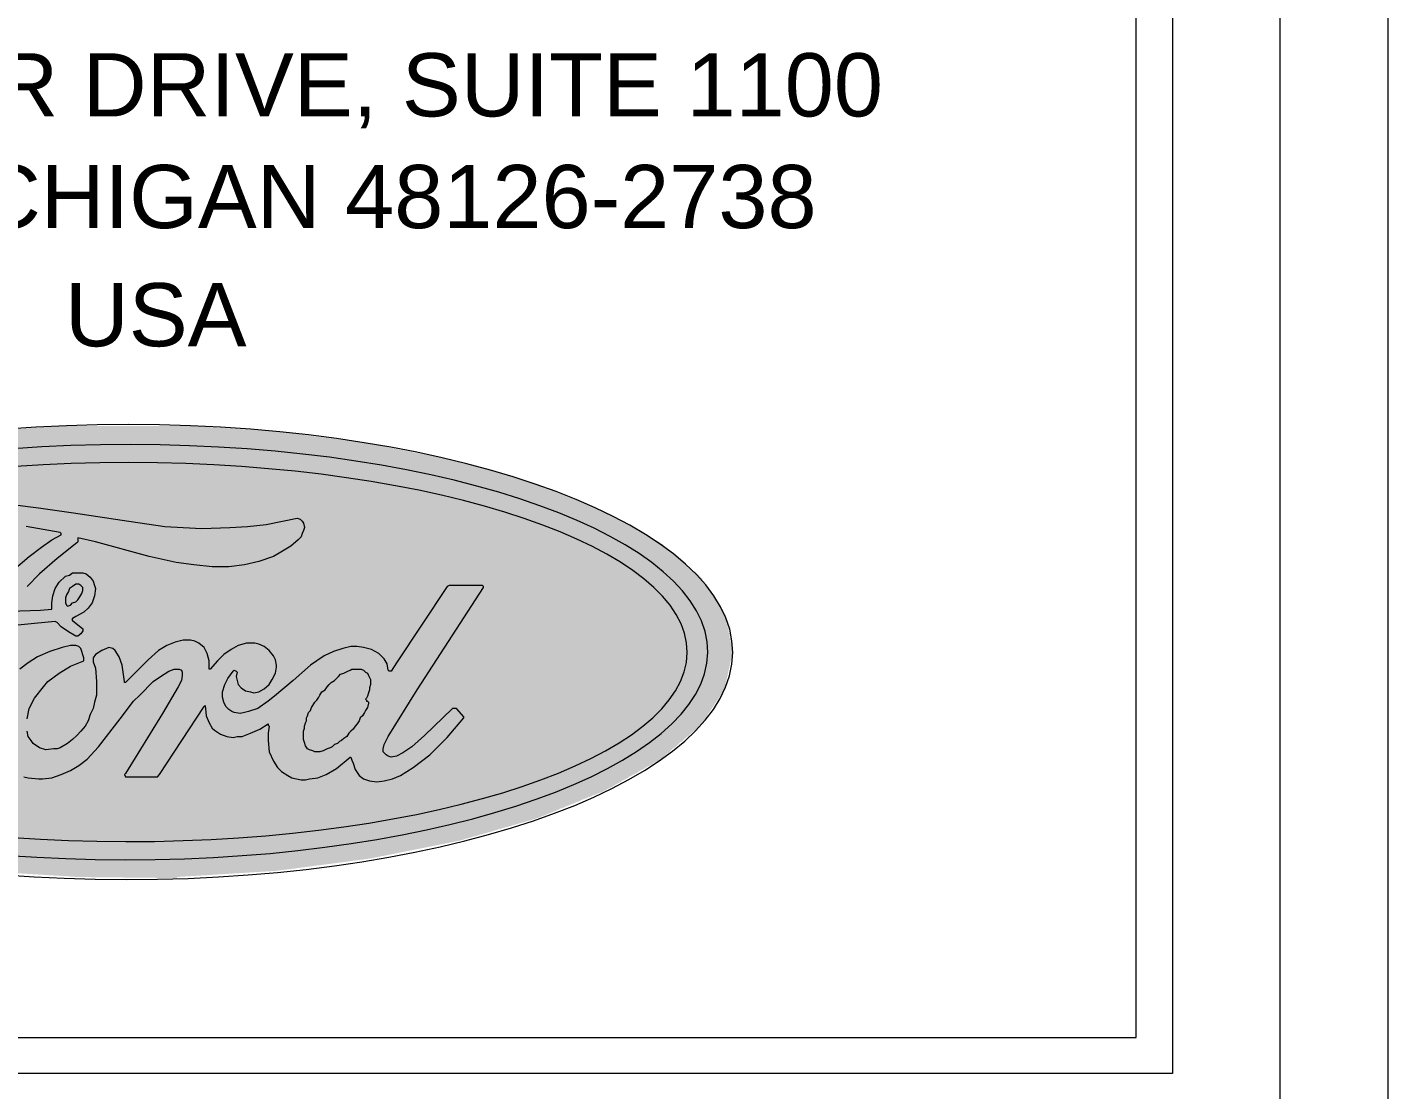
# Model space of a CAD drawing. Header units: metres. Extents: x 98 to 337, y -7 to 53.
# Drawn here: x 182.05 to 188.08, y 43.98 to 48.69 of the extents above; entities that cross this region are included whole.
import ezdxf

# ---------------------------------------------------------------- set-up
doc = ezdxf.new("R2010")
doc.units = ezdxf.units.M
doc.layers.add('PDF_Geometry', color=7, linetype='Continuous', lineweight=0, true_color=0xaaaaaa)
doc.layers.add('PDF_Solid Fills', color=7, linetype='Continuous', lineweight=0, true_color=0xffffff)
doc.layers.add('PDF_Text', color=7, linetype='Continuous', lineweight=0)
doc.styles.add('PDF Helvetica', font='')
doc.styles.get('PDF Helvetica').set_extended_font_data('Helvetica')

msp = doc.modelspace()

# ---------------------------------------------------------------- hatches: boundary and pattern name
at = {"layer": 'PDF_Solid Fills', "lineweight": 0, "transparency": 33554559}
msp.add_hatch(color=7, dxfattribs=at).paths.add_polyline_path([(183.1575, 46.9021), (182.7912, 46.9249), (182.209, 46.9249), (182.1362, 46.9203), (181.8427, 46.9021), (181.811, 46.8975), (181.7375, 46.8883), (181.7051, 46.8837), (181.6322, 46.8745), (181.5999, 46.87), (181.527, 46.8608), (181.4946, 46.8563), (181.4211, 46.8471), (181.0318, 46.7692), (181.0042, 46.76), (180.986, 46.7555), (180.9725, 46.7509), (180.9543, 46.7463), (180.9401, 46.7417), (180.9219, 46.7371), (180.9084, 46.7325), (180.8895, 46.7279), (180.876, 46.7234), (180.8578, 46.7188), (180.8301, 46.7096), (180.8119, 46.705), (180.7984, 46.7004), (180.7795, 46.6958), (180.766, 46.6913), (180.7478, 46.6867), (180.7343, 46.6821), (180.7154, 46.6776), (180.702, 46.673), (180.6837, 46.6684), (180.6655, 46.6592), (180.6514, 46.6546), (180.6426, 46.65), (180.6284, 46.6454), (180.6197, 46.6409), (180.6055, 46.6363), (180.5967, 46.6317), (180.5826, 46.6272), (180.5643, 46.618), (180.5508, 46.6134), (180.5414, 46.6088), (180.5279, 46.6042), (180.5185, 46.5996), (180.505, 46.5951), (180.4955, 46.5905), (180.482, 46.5859), (180.4638, 46.5768), (180.4497, 46.5722), (180.4409, 46.5676), (180.4274, 46.563), (180.4179, 46.5584), (180.4045, 46.5538), (180.395, 46.5492), (180.3815, 46.5447), (180.3768, 46.5401), (180.3491, 46.5263), (180.3444, 46.5217), (180.3174, 46.508), (180.3127, 46.5034), (180.2851, 46.4897), (180.2803, 46.4851), (180.2439, 46.4668), (180.2392, 46.4622), (180.2115, 46.4485), (180.2075, 46.4439), (180.1798, 46.4301), (180.1751, 46.4255), (180.1387, 46.4072), (180.111, 46.3797), (180.1016, 46.3751), (180.0746, 46.3477), (180.0651, 46.3431), (180.0422, 46.3201), (180.0328, 46.3156), (180.0058, 46.2881), (179.9963, 46.2835), (179.9734, 46.2606), (179.9646, 46.256), (179.9599, 46.2468), (179.9552, 46.2422), (179.9504, 46.2331), (179.9457, 46.2285), (179.9417, 46.2194), (179.937, 46.2148), (179.9322, 46.2057), (179.9275, 46.2011), (179.9228, 46.1919), (179.9187, 46.1873), (179.914, 46.1781), (179.9046, 46.169), (179.8999, 46.1598), (179.8958, 46.1552), (179.8911, 46.146), (179.8864, 46.1414), (179.8816, 46.1323), (179.8776, 46.1278), (179.8729, 46.1186), (179.8681, 46.114), (179.8634, 46.1048), (179.8547, 46.0956), (179.8452, 46.0498), (179.8405, 46.0316), (179.8317, 45.9857), (179.827, 45.9673), (179.8223, 45.9445), (179.8176, 45.9262), (179.8223, 45.9216), (179.8223, 45.9032), (179.827, 45.9032), (179.827, 45.8803), (179.8317, 45.8803), (179.8317, 45.862), (179.8358, 45.862), (179.8358, 45.8391), (179.8405, 45.8391), (179.8405, 45.8207), (179.8452, 45.8207), (179.8452, 45.7979), (179.8499, 45.7979), (179.8499, 45.7795), (179.8547, 45.7795), (179.8547, 45.7567), (179.8587, 45.7567), (179.8681, 45.7475), (179.8681, 45.7383), (179.8729, 45.7383), (179.8776, 45.7337), (179.8776, 45.7245), (179.8816, 45.7245), (179.8864, 45.72), (179.8864, 45.7108), (179.8911, 45.7108), (179.8958, 45.7062), (179.8958, 45.697), (179.8999, 45.697), (179.9046, 45.6924), (179.9046, 45.6833), (179.9093, 45.6833), (179.9187, 45.6741), (179.9187, 45.665), (179.9228, 45.665), (179.9275, 45.6604), (179.9275, 45.6513), (179.9322, 45.6513), (179.937, 45.6467), (179.937, 45.6375), (179.9417, 45.6375), (179.9457, 45.6329), (179.9457, 45.6238), (179.9504, 45.6238), (179.9552, 45.6192), (179.9552, 45.61), (179.9599, 45.61), (179.9646, 45.6054), (179.9646, 45.5962), (179.9734, 45.5962), (179.9963, 45.5734), (180.0058, 45.5688), (180.0328, 45.5413), (180.0422, 45.5367), (180.0651, 45.5138), (180.0746, 45.5092), (180.1016, 45.4817), (180.111, 45.4772), (180.1387, 45.4496), (180.1751, 45.4313), (180.1798, 45.4267), (180.2075, 45.413), (180.2115, 45.4084), (180.2392, 45.3947), (180.2439, 45.3901), (180.2803, 45.3718), (180.2851, 45.3672), (180.3127, 45.3534), (180.3174, 45.3489), (180.3444, 45.3351), (180.3491, 45.3305), (180.3768, 45.3167), (180.3815, 45.3122), (180.395, 45.3076), (180.4045, 45.303), (180.4179, 45.2985), (180.4274, 45.2939), (180.4409, 45.2893), (180.4497, 45.2847), (180.4638, 45.2801), (180.482, 45.2709), (180.4955, 45.2663), (180.505, 45.2618), (180.5185, 45.2572), (180.5279, 45.2527), (180.5414, 45.2481), (180.5508, 45.2435), (180.5643, 45.2389), (180.5826, 45.2297), (180.5967, 45.2251), (180.6055, 45.2205), (180.6197, 45.216), (180.6284, 45.2114), (180.6426, 45.2068), (180.6514, 45.2023), (180.6655, 45.1977), (180.6837, 45.1885), (180.702, 45.1839), (180.7154, 45.1793), (180.7343, 45.1747), (180.7478, 45.1701), (180.766, 45.1656), (180.7795, 45.161), (180.7984, 45.1564), (180.8119, 45.1518), (180.8301, 45.1472), (180.8578, 45.1381), (180.876, 45.1335), (180.8895, 45.1289), (180.9084, 45.1243), (180.9219, 45.1198), (180.9401, 45.1152), (180.9543, 45.1106), (180.9725, 45.1061), (180.986, 45.1015), (181.0042, 45.0969), (181.0318, 45.0877), (181.4211, 45.0098), (181.4946, 45.0006), (181.527, 44.996), (181.5999, 44.9869), (181.6322, 44.9823), (181.7051, 44.9732), (181.7375, 44.9686), (181.811, 44.9594), (181.8427, 44.9548), (182.209, 44.9319), (182.2778, 44.9274), (182.7177, 44.9228), (182.7177, 44.9274), (183.1575, 44.9548), (183.2311, 44.964), (183.2634, 44.9686), (183.2999, 44.9732), (183.3316, 44.9778), (183.4051, 44.9869), (183.4375, 44.9914), (183.4739, 44.996), (183.5063, 45.0006), (183.5427, 45.0052), (183.5744, 45.0098), (183.9644, 45.0877), (183.9826, 45.0923), (183.9961, 45.0969), (184.0143, 45.1015), (184.0284, 45.1061), (184.0467, 45.1106), (184.0601, 45.1152), (184.0784, 45.1198), (184.0925, 45.1243), (184.1107, 45.1289), (184.1384, 45.1381), (184.1566, 45.1426), (184.1701, 45.1472), (184.1883, 45.1518), (184.2025, 45.1564), (184.2207, 45.161), (184.2342, 45.1656), (184.2531, 45.1701), (184.2666, 45.1747), (184.2848, 45.1793), (184.3259, 45.1931), (184.3354, 45.1977), (184.3489, 45.2023), (184.3583, 45.2068), (184.3718, 45.2114), (184.3813, 45.216), (184.3947, 45.2205), (184.413, 45.2297), (184.4271, 45.2343), (184.4359, 45.2389), (184.4501, 45.2435), (184.4588, 45.2481), (184.473, 45.2527), (184.4818, 45.2572), (184.4953, 45.2618), (184.5142, 45.2709), (184.5276, 45.2755), (184.5371, 45.2801), (184.5506, 45.2847), (184.56, 45.2893), (184.5735, 45.2939), (184.583, 45.2985), (184.5965, 45.303), (184.6511, 45.3305), (184.6558, 45.3351), (184.6835, 45.3489), (184.6882, 45.3534), (184.7159, 45.3672), (184.7199, 45.3718), (184.757, 45.3901), (184.7611, 45.3947), (184.7887, 45.4084), (184.7934, 45.413), (184.8211, 45.4267), (184.8258, 45.4313), (184.8528, 45.4451), (184.8575, 45.4496), (184.867, 45.4542), (184.8852, 45.4726), (184.894, 45.4772), (184.9169, 45.5), (184.9263, 45.5046), (184.9446, 45.523), (184.954, 45.5276), (184.9769, 45.5504), (184.9857, 45.555), (185.0039, 45.5734), (185.0134, 45.5779), (185.041, 45.6054), (185.0451, 45.6146), (185.0498, 45.6192), (185.0545, 45.6283), (185.0592, 45.6329), (185.064, 45.6421), (185.068, 45.6467), (185.0727, 45.6559), (185.0775, 45.6604), (185.0822, 45.6696), (185.0869, 45.6741), (185.0909, 45.6833), (185.0957, 45.6879), (185.1004, 45.697), (185.1051, 45.7016), (185.1098, 45.7108), (185.1139, 45.7154), (185.1186, 45.7245), (185.1233, 45.7291), (185.128, 45.7383), (185.1328, 45.7429), (185.1415, 45.7612), (185.1463, 45.7795), (185.151, 45.8025), (185.1557, 45.8207), (185.1598, 45.8437), (185.1645, 45.862), (185.1692, 45.8849), (185.1739, 45.9032), (185.178, 45.9445), (185.1739, 45.9445), (185.1739, 45.9673), (185.1692, 45.9673), (185.1692, 45.9857), (185.1645, 45.9857), (185.1645, 46.0086), (185.1598, 46.0086), (185.1598, 46.0316), (185.1557, 46.0316), (185.1557, 46.0498), (185.151, 46.0498), (185.151, 46.0728), (185.1463, 46.0728), (185.1463, 46.0911), (185.1415, 46.0911), (185.1415, 46.1002), (185.1368, 46.1002), (185.1368, 46.1094), (185.1328, 46.114), (185.128, 46.114), (185.128, 46.1232), (185.1233, 46.1278), (185.1186, 46.1278), (185.1186, 46.1369), (185.1139, 46.1414), (185.1098, 46.1414), (185.1098, 46.1506), (185.1051, 46.1552), (185.1004, 46.1552), (185.1004, 46.1644), (185.0957, 46.169), (185.0909, 46.169), (185.0909, 46.1781), (185.0869, 46.1827), (185.0822, 46.1827), (185.0822, 46.1919), (185.0775, 46.1965), (185.0727, 46.1965), (185.0727, 46.2057), (185.068, 46.2102), (185.064, 46.2102), (185.064, 46.2194), (185.0592, 46.224), (185.0545, 46.224), (185.0545, 46.2331), (185.0498, 46.2377), (185.0451, 46.2377), (185.0451, 46.2468), (185.0134, 46.2789), (185.0039, 46.2835), (184.9857, 46.3019), (184.9769, 46.3065), (184.954, 46.3293), (184.9446, 46.3339), (184.9263, 46.3523), (184.9169, 46.3568), (184.894, 46.3797), (184.8852, 46.3843), (184.867, 46.4027), (184.8575, 46.4072), (184.8528, 46.4118), (184.8258, 46.4255), (184.8211, 46.4301), (184.7934, 46.4439), (184.7887, 46.4485), (184.7611, 46.4622), (184.757, 46.4668), (184.7199, 46.4851), (184.7159, 46.4897), (184.6882, 46.5034), (184.6835, 46.508), (184.6558, 46.5217), (184.6511, 46.5263), (184.5965, 46.5538), (184.583, 46.5584), (184.5735, 46.563), (184.56, 46.5676), (184.5506, 46.5722), (184.5371, 46.5768), (184.5276, 46.5814), (184.5142, 46.5859), (184.4953, 46.5951), (184.4818, 46.5996), (184.473, 46.6042), (184.4588, 46.6088), (184.4501, 46.6134), (184.4359, 46.618), (184.4271, 46.6226), (184.413, 46.6272), (184.3947, 46.6363), (184.3813, 46.6409), (184.3718, 46.6454), (184.3583, 46.65), (184.3489, 46.6546), (184.3354, 46.6592), (184.3259, 46.6638), (184.2848, 46.6776), (184.2666, 46.6821), (184.2531, 46.6867), (184.2342, 46.6913), (184.2207, 46.6958), (184.2025, 46.7004), (184.1883, 46.705), (184.1701, 46.7096), (184.1566, 46.7142), (184.1384, 46.7188), (184.1107, 46.7279), (184.0925, 46.7325), (184.0784, 46.7371), (184.0601, 46.7417), (184.0467, 46.7463), (184.0284, 46.7509), (184.0143, 46.7555), (183.9961, 46.76), (183.9826, 46.7646), (183.9644, 46.7692), (183.5744, 46.8471), (183.5427, 46.8517), (183.5063, 46.8563), (183.4739, 46.8608), (183.4375, 46.8654), (183.4051, 46.87), (183.3316, 46.8791), (183.2999, 46.8837), (183.2634, 46.8883), (183.2311, 46.8929)])

# ---------------------------------------------------------------- linework, layer by layer
at = {"layer": 'PDF_Geometry', "color": 7, "lineweight": 0}
for points in [[(188.0788, 53.3989), (188.0788, -6.5801), (98.1077, -6.5801), (98.1077, 53.3989)], [(187.1256, 44.0568), (178.237, 44.0568), (178.237, 52.4459), (187.1256, 52.4459)], [(178.3975, 44.2171), (186.965, 44.2171), (186.965, 52.2855), (178.3975, 52.2855)], [(182.2232, 46.1414), (182.2279, 46.1323), (182.232, 46.1278), (182.2461, 46.1323), (182.2549, 46.1414), (182.2691, 46.146), (182.2778, 46.1552), (182.2873, 46.169), (182.2961, 46.1827), (182.3008, 46.1965), (182.3008, 46.2102), (182.292, 46.2194), (182.2826, 46.224), (182.2691, 46.224), (182.2549, 46.2148), (182.2414, 46.2057), (182.2367, 46.1919), (182.2279, 46.1781), (182.2232, 46.1644), (182.2232, 46.1506)], [(183.5562, 45.7108), (183.5562, 45.7062), (183.5609, 45.7062), (183.5657, 45.7016), (183.5657, 45.697), (183.5609, 45.6787), (183.5515, 45.665), (183.5474, 45.6559), (183.538, 45.6421), (183.5286, 45.6329), (183.5245, 45.6192), (183.5151, 45.6054), (183.5063, 45.5962), (183.4969, 45.5825), (183.4874, 45.5734), (183.4786, 45.5642), (183.4692, 45.5504), (183.4557, 45.5413), (183.4463, 45.5321), (183.4375, 45.5276), (183.428, 45.5184), (183.4145, 45.5138), (183.4051, 45.5046), (183.3957, 45.5), (183.3822, 45.4954), (183.3734, 45.4909), (183.364, 45.4863), (183.3505, 45.4817), (183.341, 45.4817), (183.3275, 45.4817), (183.3181, 45.4863), (183.3046, 45.4909), (183.2951, 45.4954), (183.2864, 45.5092), (183.2817, 45.523), (183.2769, 45.5367), (183.2769, 45.5504), (183.2769, 45.5642), (183.2769, 45.5734), (183.2817, 45.5871), (183.2817, 45.5962), (183.2864, 45.61), (183.2904, 45.6192), (183.2904, 45.6329), (183.2951, 45.6421), (183.2999, 45.6559), (183.3086, 45.665), (183.3134, 45.6787), (183.3181, 45.6879), (183.3275, 45.7016), (183.3363, 45.7108), (183.3457, 45.7245), (183.3505, 45.7337), (183.3592, 45.7475), (183.3734, 45.7567), (183.3822, 45.7703), (183.3916, 45.7795), (183.4004, 45.7887), (183.4145, 45.7979), (183.4233, 45.807), (183.4328, 45.8162), (183.4415, 45.8253), (183.4557, 45.8299), (183.4645, 45.8345), (183.4739, 45.8391), (183.4834, 45.8437), (183.4921, 45.8483), (183.5016, 45.8483), (183.5103, 45.8483), (183.5198, 45.8483), (183.5286, 45.8483), (183.5333, 45.8483), (183.5427, 45.8437), (183.5515, 45.8345), (183.5609, 45.8299), (183.5657, 45.8207), (183.5704, 45.8116), (183.5744, 45.8025), (183.5744, 45.7887), (183.5744, 45.7795), (183.5704, 45.7658), (183.5704, 45.7567), (183.5657, 45.7429), (183.5609, 45.7291), (183.5562, 45.72), (183.5515, 45.7154)]]:
    msp.add_lwpolyline(points, close=True, dxfattribs=at)
for points in [[(187.6018, -5.9158), (187.6018, 52.5879)], [(181.9985, 46.5768), (182.1038, 46.563), (182.2596, 46.5401), (182.4748, 46.508), (182.663, 46.4806), (182.7453, 46.476), (182.8276, 46.4714), (182.9518, 46.476), (183.0293, 46.4806), (183.1116, 46.4897), (183.2493, 46.5171), (183.2634, 46.5126), (183.2722, 46.5034), (183.2769, 46.4943), (183.2817, 46.476), (183.2769, 46.4622), (183.2722, 46.4485), (183.2675, 46.4347), (183.254, 46.4209), (183.2216, 46.3935), (183.1764, 46.366), (183.144, 46.3477), (183.0799, 46.3247), (183.0159, 46.311), (182.947, 46.3019), (182.8735, 46.3019), (182.7912, 46.311), (182.7136, 46.3201), (182.5942, 46.3477), (182.3561, 46.4118), (182.2778, 46.4301), (182.2778, 46.4118), (182.2738, 46.4072), (182.1868, 46.3385), (182.1085, 46.2698), (182.0539, 46.2148)], [(181.9938, 46.2881), (182.0626, 46.3477), (182.118, 46.3889), (182.1638, 46.4209), (182.205, 46.4439), (182.205, 46.4485), (182.2003, 46.453), (182.0491, 46.4806)], [(181.9756, 46.1048), (182.1132, 46.1094), (182.1638, 46.114), (182.1638, 46.1186), (182.1638, 46.1414), (182.1679, 46.1736), (182.1773, 46.2057), (182.1955, 46.2331), (182.2232, 46.2606), (182.2414, 46.2652), (182.2549, 46.2743), (182.2738, 46.2743), (182.2873, 46.2743), (182.3008, 46.2743), (182.3149, 46.2698), (182.3332, 46.256), (182.3466, 46.2377), (182.3514, 46.2194), (182.3561, 46.2057), (182.3514, 46.1736), (182.3419, 46.1414), (182.3237, 46.1186), (182.3055, 46.1002), (182.2691, 46.0819), (182.2549, 46.0728), (182.2509, 46.0682), (182.2549, 46.0636), (182.3008, 46.027), (182.3008, 46.0178), (182.292, 46.004), (182.2778, 45.9949), (182.2691, 45.9949), (182.2367, 46.0132), (182.205, 46.0361), (182.1868, 46.0544), (182.1773, 46.059), (182.0856, 46.0498), (181.9392, 46.0361)], [(182.0397, 45.3718), (182.0579, 45.3672), (182.1038, 45.3626), (182.122, 45.3626), (182.1638, 45.3672), (182.205, 45.381), (182.2461, 45.3992), (182.2826, 45.4221), (182.319, 45.4496), (182.3696, 45.5046), (182.466, 45.6283), (182.5254, 45.7062), (182.5531, 45.7337), (182.6124, 45.7933), (182.6448, 45.8162), (182.6813, 45.8391), (182.7042, 45.8483), (182.7136, 45.8483), (182.7271, 45.8483), (182.7366, 45.8437), (182.7406, 45.8345), (182.7406, 45.8207), (182.7366, 45.7979), (182.7224, 45.7703), (182.6536, 45.6513), (182.489, 45.3855), (182.4843, 45.381), (182.489, 45.3718), (182.4937, 45.3718), (182.6307, 45.3718), (182.6401, 45.381), (182.8371, 45.6833), (182.8418, 45.6879), (182.8459, 45.6421), (182.86, 45.61), (182.8735, 45.5871), (182.883, 45.5779), (182.9106, 45.5596), (182.9376, 45.5504), (182.9653, 45.5458), (182.9835, 45.5504), (183.0064, 45.5504), (183.0435, 45.5642), (183.0847, 45.5825), (183.1211, 45.6054), (183.1211, 45.6008), (183.1258, 45.5962), (183.1211, 45.5642), (183.1211, 45.5321), (183.1258, 45.4817), (183.144, 45.4405), (183.1622, 45.413), (183.1805, 45.3947), (183.2081, 45.3764), (183.2263, 45.3672), (183.2675, 45.358), (183.2864, 45.358), (183.3046, 45.3626), (183.341, 45.3672), (183.3774, 45.381), (183.4233, 45.4084), (183.4834, 45.4588), (183.4874, 45.4588), (183.4921, 45.4451), (183.4969, 45.4313), (183.5063, 45.4038), (183.5245, 45.3764), (183.5427, 45.3626), (183.5704, 45.3534), (183.6021, 45.3489), (183.6345, 45.3534), (183.6709, 45.3626), (183.7073, 45.3764), (183.7626, 45.413), (183.8362, 45.468), (183.9138, 45.5458), (183.9873, 45.6329), (183.9873, 45.6375), (183.9549, 45.6741), (183.9455, 45.6741), (183.9367, 45.6741), (183.8132, 45.555), (183.7579, 45.5046), (183.7168, 45.4772), (183.6891, 45.4634), (183.6662, 45.4588), (183.6527, 45.4634), (183.6432, 45.468), (183.6345, 45.4772), (183.6297, 45.4817), (183.6297, 45.4954), (183.6345, 45.5138), (183.6527, 45.5504), (183.7809, 45.7567), (184.0743, 46.2102), (184.0743, 46.2148), (184.0696, 46.2194), (183.9232, 46.2194), (183.9138, 46.2148), (183.6891, 45.8757), (183.6662, 45.8391), (183.6574, 45.8391), (183.6527, 45.8437), (183.648, 45.8711), (183.6345, 45.8941), (183.6115, 45.917), (183.5791, 45.9353), (183.5427, 45.9445), (183.5151, 45.949), (183.4874, 45.949), (183.451, 45.9399), (183.4098, 45.9262), (183.3687, 45.9078), (183.3086, 45.8665), (183.2311, 45.7979), (183.1488, 45.7291), (183.1211, 45.7062), (183.0752, 45.6741), (183.0341, 45.6604), (183.0159, 45.6559), (182.9976, 45.6513), (182.97, 45.6559), (182.9605, 45.6604), (182.947, 45.6696), (182.9336, 45.6833), (182.9241, 45.7016), (182.9194, 45.7245), (182.9194, 45.7475), (182.9288, 45.7795), (182.9423, 45.807), (182.9653, 45.8391), (182.97, 45.8437), (182.9788, 45.8391), (182.9835, 45.8345), (182.9788, 45.8162), (182.9835, 45.7979), (182.9882, 45.7795), (183.0017, 45.7658), (183.0206, 45.7521), (183.0435, 45.7475), (183.057, 45.7429), (183.0799, 45.7475), (183.1029, 45.7612), (183.1258, 45.7795), (183.1393, 45.8025), (183.1535, 45.8299), (183.1575, 45.8574), (183.1575, 45.8665), (183.1535, 45.8895), (183.144, 45.9078), (183.1258, 45.9308), (183.1029, 45.949), (183.0799, 45.9582), (183.0617, 45.9628), (183.0246, 45.9628), (182.9882, 45.9536), (182.9565, 45.9353), (182.9241, 45.9124), (182.8965, 45.8849), (182.8647, 45.8483), (182.86, 45.8483), (182.86, 45.8574), (182.86, 45.8849), (182.8506, 45.917), (182.8371, 45.9445), (182.8142, 45.9628), (182.7959, 45.9719), (182.7777, 45.9765), (182.7453, 45.9765), (182.7089, 45.9673), (182.6718, 45.9536), (182.6354, 45.9308), (182.5895, 45.8895), (182.489, 45.7887), (182.4843, 45.7887), (182.4843, 45.7933), (182.4795, 45.8345), (182.4748, 45.8665), (182.4613, 45.9032), (182.4431, 45.9308), (182.4337, 45.9399), (182.4155, 45.9445), (182.3838, 45.9308), (182.3561, 45.9124), (182.3466, 45.8987), (182.3466, 45.8803), (182.3561, 45.8529), (182.3608, 45.7933), (182.3608, 45.7612), (182.3608, 45.7337), (182.3514, 45.7016), (182.3466, 45.6741), (182.3332, 45.6467), (182.3237, 45.6192), (182.3102, 45.5962), (182.292, 45.5734), (182.2738, 45.555), (182.2549, 45.5367), (182.232, 45.5184), (182.2003, 45.5), (182.1868, 45.4954), (182.1726, 45.4954), (182.1362, 45.4909), (182.1085, 45.5), (182.0809, 45.5184), (182.0721, 45.5321), (182.0579, 45.5504), (182.0539, 45.5734)], [(182.0539, 45.6283), (182.0626, 45.6741), (182.0856, 45.72), (182.1267, 45.7703), (182.1449, 45.7933), (182.1955, 45.8299), (182.2461, 45.862), (182.3055, 45.8849), (182.3055, 45.8895), (182.3055, 45.8987), (182.292, 45.9399), (182.2826, 45.949), (182.2691, 45.9536), (182.2461, 45.9536), (182.209, 45.9445), (182.1544, 45.9262), (182.0991, 45.9032), (182.0579, 45.8757), (182.0215, 45.8483)]]:
    msp.add_lwpolyline(points, dxfattribs=at)
for centre, major_axis, ratio, start_param, end_param in [((182.4973, 45.924), (-2.6807, 0.0006), 0.375837, 3.139807, 9.422992), ((182.4991, 45.9234), (2.569, 0.0026), 0.357959, 6.278436, 12.561621), ((182.4966, 45.9238), (-2.4803, 0.0001), 0.338436, 3.139057, 9.422242)]:
    msp.add_ellipse(centre, major_axis=major_axis, ratio=ratio, start_param=start_param, end_param=end_param, dxfattribs=at)

# ---------------------------------------------------------------- texts
at = {"layer": 'PDF_Text', "lineweight": 0, "char_height": 0.28, "attachment_point": 4, "style": 'PDF Helvetica'}
for s, insert in [('330 TOWN CENTER DRIVE, SUITE 1100', (178.5191, 48.4106)), ('DEARBORN, MICHIGAN 48126-2738', (178.9635, 47.9157)), ('USA', (182.2212, 47.4163))]:
    msp.add_mtext(s, dxfattribs=dict(at, insert=insert))

doc.saveas('drawing.dxf')
